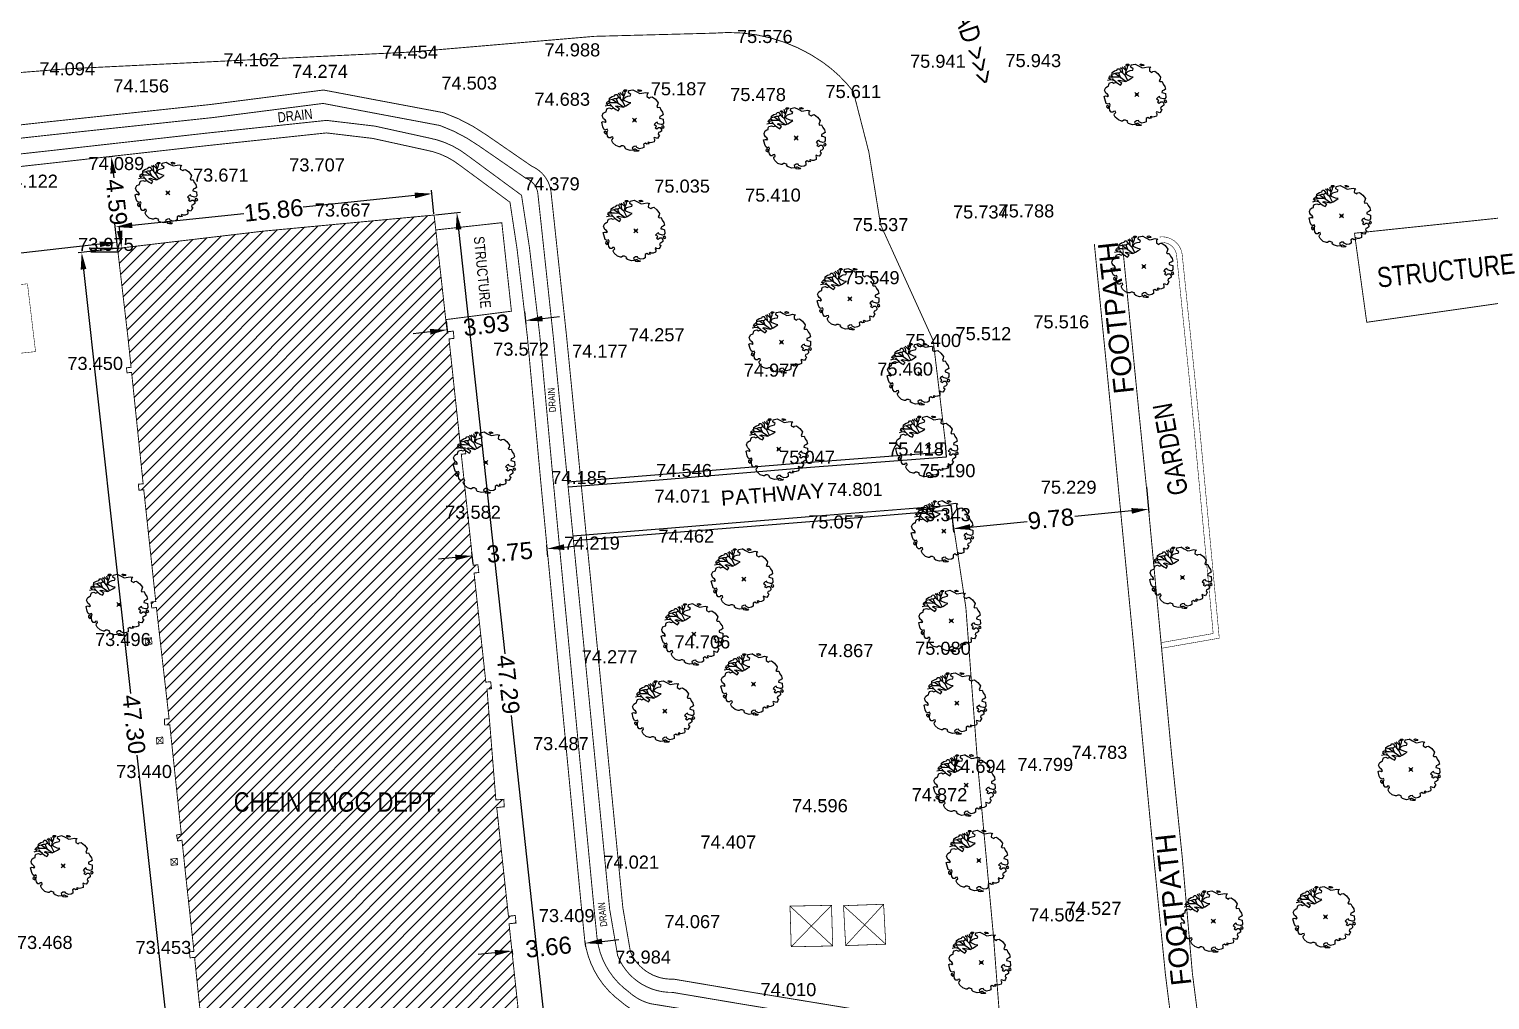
# Model space of a CAD drawing. Header units: inches. Extents: x 1254 to 1542, y 933 to 1230.
# Drawn here: x 1413.7 to 1486.5, y 1117.3 to 1165.6 of the extents above; entities that cross this region are included whole.
import ezdxf
from ezdxf.enums import TextEntityAlignment as Align

# ---------------------------------------------------------------- set-up
doc = ezdxf.new("R2010")
doc.units = ezdxf.units.IN
doc.header["$MEASUREMENT"] = 0
doc.header["$PDMODE"] = 35
doc.header["$PDSIZE"] = 0.1
doc.linetypes.add('ACAD_ISO04W100', pattern=[30, 24, -3, 0, -3])
doc.linetypes.add('HIDDEN', pattern=[0.375, 0.25, -0.125])
doc.layers.add('Chember', color=252, linetype='Continuous', lineweight=25)
doc.layers.add('SHED', color=171, linetype='HIDDEN', lineweight=20)
for name, color, linetype in [('comp. wall', 7, 'Continuous'), ('dimeantion', 140, 'Continuous'), ('DRAIN (S.W)', 130, 'HIDDEN'), ('garden', 104, 'Continuous'), ('LEVEL', 171, 'Continuous'), ('path', 30, 'ACAD_ISO04W100'), ('road', 252, 'Continuous'), ('STR H', 251, 'Continuous'), ('structure', 200, 'Continuous'), ('text', 7, 'Continuous'), ('TREE', 3, 'Continuous')]:
    doc.layers.add(name, color=color, linetype=linetype)
doc.styles.get("Standard").update_dxf_attribs({"font": 'arial.ttf'})
doc.styles.add('style2', font='arial.ttf')
doc.dimstyles.get("Standard").update_dxf_attribs({"dimtxt": 0.85, "dimasz": 0.85, "dimexe": 0.18, "dimexo": 0.0625, "dimgap": 0.09, "dimtad": 0, "dimzin": 0, "dimdsep": 46, "dimtxsty": 'Standard', "dimcen": 0.09, "dimclrd": 5, "dimclre": 5, "dimclrt": 6, "dimadec": 0, "dimazin": 0, "dimtfac": 1, "dimtofl": 0, "dimtmove": 0, "dimatfit": 3, "dimfxl": 0, "dimtolj": 1, "dimtzin": 0, "dimarcsym": 0})

# ---------------------------------------------------------------- blocks, each defined once
blk = doc.blocks.new('PV07')
at = {"layer": 'TREE'}
for p, q in [((-4.2, 2.36), (-4.71, 2.24)), ((-4.2, 2.36), (-4.43, 2.61)), ((-3.65, 2.27), (-4.2, 2.36)), ((-3.83, 2.82), (-4.14, 3.22)), ((-3.83, 2.82), (-4.03, 2.79)), ((-3.65, 2.27), (-3.89, 2.59)), ((-3.43, 2.82), (-3.83, 2.82)), ((-1.77, 2.1), (-3.56, 3.36)), ((-2.75, 2.79), (-3.43, 2.82)), ((-2.82, 3.26), (-2.85, 3.45)), ((-2.56, 2.65), (-2.82, 3.26)), ((-2.29, 4.05), (-2.6, 4.31)), ((-2.26, 3.42), (-2.6, 3.73)), ((-1.71, 3.82), (-2.35, 4.45)), ((-2.23, 3.42), (-2.29, 4.05)), ((-1.89, 3.07), (-2.26, 3.42)), ((-1.71, 3.82), (-1.92, 4.59)), ((-1.89, 3.07), (-1.71, 3.82)), ((-1.46, 2.24), (-1.89, 3.07)), ((-1.71, 3.82), (-1.49, 4.36)), ((-1.49, 4.36), (-1.44, 4.64)), ((-3.34, 1.98), (-3.65, 2.27)), ((0, 0), (-0.2, 0)), ((0, 0), (0, 0.2)), ((0, 0), (0, -0.2)), ((0, 0), (0.2, 0))]:
    blk.add_line(p, q, dxfattribs=at)
at = {"layer": 'TREE', "flags": 128}
for points in [[(0.39, -4.4), (0.29, -4.2), (-0.04, -4.23), (-0.35, -4.43), (-0.26, -4.66), (-0.23, -4.8), (-0.69, -4.86), (-1.31, -4.66), (-1.55, -4.46), (-1.46, -4.29), (-1.83, -4.12), (-2.08, -4.12), (-2.29, -4.26), (-2.45, -4.26), (-2.97, -4.09), (-3.46, -3.63), (-3.62, -3.31), (-3.59, -3.11), (-3.4, -2.91), (-3.46, -2.68), (-3.77, -2.71), (-3.8, -2.86), (-4.11, -2.86), (-4.33, -2.57), (-4.39, -2.2), (-4.36, -1.88), (-4.3, -1.68), (-4.39, -1.45), (-4.63, -1.57), (-4.91, -1.42), (-5.06, -1.05), (-5.25, -0.31), (-5.03, -0.22), (-4.85, -0.25), (-4.73, -0.31), (-4.57, -0.22), (-4.73, 0.04), (-4.97, 0.21), (-5.1, 0.47), (-5.19, 0.72), (-5, 1.15), (-4.73, 1.3), (-4.54, 1.35), (-4.51, 1.61), (-4.39, 1.87), (-3.99, 1.98), (-3.68, 1.84), (-3.34, 1.98), (-2.97, 1.7), (-2.63, 1.5), (-2.39, 1.84), (-2.72, 2.04), (-3.03, 2.24), (-2.79, 2.33), (-2.32, 2.21), (-1.77, 2.1), (-1.37, 2.3), (-0.94, 2.56), (-0.57, 2.79), (-0.97, 2.87), (-1.62, 3.16), (-1.68, 3.47), (-1.43, 3.73), (-1.06, 3.85), (-0.66, 3.93), (-0.57, 4.13), (-0.94, 4.39), (-0.88, 4.76), (-0.24, 4.9)], [(-1.73, 4.72), (-1.58, 4.88), (-1.27, 4.88), (-1.25, 4.7), (-1.44, 4.64), (-1.68, 4.63), (-1.72, 4.71)], [(-0.26, 4.91), (0.29, 4.62), (0.88, 4.31), (1.22, 4.36), (1.83, 4.48), (2.26, 4.39), (2.05, 4.22), (2.02, 3.79), (2.02, 3.79), (2.42, 3.56), (2.57, 3.7), (2.88, 3.76), (3.4, 3.36), (3.83, 2.79), (3.74, 2.47), (3.62, 2.21), (3.74, 2.07), (4.08, 2.1), (4.27, 1.67), (4.54, 1.3), (4.64, 0.87), (4.39, 0.7), (4.08, 0.58), (4.05, 0.32), (4.24, 0.27), (4.64, 0.15), (4.67, -0.48), (4.51, -0.68), (4.3, -0.71), (3.77, -0.56), (3.68, -0.33), (3.43, -0.45), (3.19, -0.71), (3.43, -0.85), (3.5, -1.05), (3.34, -1.22), (3.62, -1.37), (3.87, -1.17), (4.17, -1.17), (4.36, -1.51), (4.36, -1.74), (4.11, -1.94), (3.9, -2), (3.83, -2.23), (4.02, -2.4), (3.9, -2.66), (3.71, -2.94), (3.4, -2.86), (3.19, -2.77), (3.13, -2.91), (3.22, -3.09), (3.22, -3.29), (3.19, -3.46), (2.82, -3.6), (2.54, -3.63), (2.29, -3.51), (2.14, -3.6), (2.36, -3.8), (2.02, -3.86), (1.77, -3.69), (1.49, -3.86), (1.52, -4.09), (1.52, -4.37), (1.25, -4.52), (0.82, -4.6), (0.39, -4.4)], [(0.57, 4.88), (0.79, 4.91), (1.06, 4.82), (1.12, 4.68), (0.94, 4.68), (0.75, 4.62), (0.6, 4.74), (0.57, 4.88)], [(-4.26, 2.99), (-3.99, 2.9), (-4.05, 2.7), (-4.3, 2.64), (-4.51, 2.59), (-4.45, 2.76), (-4.42, 2.87), (-4.26, 2.99)], [(-2.84, 4.14), (-2.69, 3.93), (-2.56, 3.68), (-2.85, 3.45), (-3.25, 3.45), (-3.53, 3.36), (-3.99, 3.25), (-3.99, 3.53), (-3.59, 3.79), (-3.19, 3.9), (-3.06, 4.13), (-2.84, 4.14)], [(-4.85, -1.8), (-4.88, -2), (-4.6, -2.23), (-4.51, -1.91), (-4.66, -1.8), (-4.85, -1.8)], [(4.7, -0.91), (4.42, -0.97), (4.42, -1.17), (4.6, -1.28), (4.82, -1.14), (4.7, -0.91)], [(0.14, -4.63), (0.45, -4.8), (0.75, -4.86), (0.63, -4.98), (0.29, -5), (-0.05, -4.96), (-0.01, -4.83), (0.02, -4.63), (0.14, -4.63)]]:
    blk.add_lwpolyline(points, dxfattribs=at)
at = {"layer": 'TREE'}
blk.add_point((0, 0), dxfattribs=at)
blk = doc.blocks.new('TREE12')
at = {"layer": 'TREE', "xscale": 99.88372093023256, "yscale": 99.88372093023256, "zscale": 99.88372093023256}
blk.add_blockref('PV07', (411, 285), dxfattribs=at)
blk = doc.blocks.new('*D37')
at = {"layer": 'Defpoints', "color": 0}
for p in [(1418.108, 1154.71), (1423.317, 1107.694), (1421.529, 1107.496)]:
    blk.add_point(p, dxfattribs=at)
at = {"layer": 'dimeantion', "color": 5, "lineweight": -2}
for p, q in [((1418.046, 1154.703), (1416.141, 1154.492)), ((1416.414, 1153.667), (1418.755, 1132.534)), ((1421.436, 1108.34), (1419.094, 1129.473)), ((1423.255, 1107.687), (1421.35, 1107.476))]:
    blk.add_line(p, q, dxfattribs=at)
at = {"layer": 'dimeantion', "color": 5}
for points in [[(1416.554, 1153.683), (1416.273, 1153.652), (1416.32, 1154.512)], [(1421.576, 1108.356), (1421.295, 1108.325), (1421.529, 1107.496)]]:
    blk.add_solid(points, dxfattribs=at)
at = {"layer": 'dimeantion', "color": 6, "insert": (1418.925, 1131.004), "char_height": 0.85, "attachment_point": 5, "rotation": 276.32224}
blk.add_mtext('\\A1;47.30', dxfattribs=at)
blk = doc.blocks.new('*D39')
at = {"layer": 'Defpoints', "color": 0}
for p in [(1418.074, 1155.009), (1418.108, 1154.71), (1402.779, 1152.972)]:
    blk.add_point(p, dxfattribs=at)
at = {"layer": 'dimeantion', "color": 5, "lineweight": -2}
for p, q in [((1418.101, 1154.772), (1418.054, 1155.188)), ((1417.23, 1154.913), (1411.884, 1154.307)), ((1403.59, 1153.366), (1408.935, 1153.972)), ((1402.772, 1153.034), (1402.725, 1153.449))]:
    blk.add_line(p, q, dxfattribs=at)
at = {"layer": 'dimeantion', "color": 5}
for points in [[(1417.214, 1155.054), (1417.245, 1154.772), (1418.074, 1155.009)], [(1403.574, 1153.507), (1403.606, 1153.225), (1402.745, 1153.27)]]:
    blk.add_solid(points, dxfattribs=at)
at = {"layer": 'dimeantion', "color": 6, "insert": (1410.41, 1154.14), "char_height": 0.85, "attachment_point": 5, "rotation": 6.47064}
blk.add_mtext('\\A1;15.43', dxfattribs=at)
blk = doc.blocks.new('*D40')
at = {"layer": 'Defpoints', "color": 0}
for p in [(1433.77, 1157.436), (1433.882, 1156.37), (1418.108, 1154.71)]:
    blk.add_point(p, dxfattribs=at)
at = {"layer": 'dimeantion', "color": 5, "lineweight": -2}
for p, q in [((1432.925, 1157.347), (1427.359, 1156.761)), ((1433.875, 1156.432), (1433.751, 1157.615)), ((1418.841, 1155.865), (1424.407, 1156.45)), ((1418.101, 1154.772), (1417.977, 1155.955))]:
    blk.add_line(p, q, dxfattribs=at)
at = {"layer": 'dimeantion', "color": 5}
for points in [[(1432.91, 1157.488), (1432.939, 1157.206), (1433.77, 1157.436)], [(1418.826, 1156.005), (1418.856, 1155.724), (1417.996, 1155.776)]]:
    blk.add_solid(points, dxfattribs=at)
at = {"layer": 'dimeantion', "color": 6, "insert": (1425.883, 1156.606), "char_height": 0.85, "attachment_point": 5, "rotation": 6.00749}
blk.add_mtext('\\A1;15.86', dxfattribs=at)
blk = doc.blocks.new('*D63')
at = {"layer": 'Defpoints', "color": 0}
for p in [(1469.366, 1142.894), (1459.631, 1141.922), (1469.483, 1141.721)]:
    blk.add_point(p, dxfattribs=at)
at = {"layer": 'dimeantion', "color": 5, "lineweight": -2}
for p, q in [((1469.372, 1142.832), (1469.501, 1141.542)), ((1459.637, 1141.86), (1459.766, 1140.57)), ((1460.594, 1140.833), (1463.427, 1141.116)), ((1468.637, 1141.636), (1465.804, 1141.354))]:
    blk.add_line(p, q, dxfattribs=at)
at = {"layer": 'dimeantion', "color": 5}
for points in [[(1468.623, 1141.777), (1468.651, 1141.495), (1469.483, 1141.721)], [(1460.58, 1140.974), (1460.608, 1140.692), (1459.748, 1140.749)]]:
    blk.add_solid(points, dxfattribs=at)
at = {"layer": 'dimeantion', "color": 6, "insert": (1464.615, 1141.235), "char_height": 0.85, "attachment_point": 5, "rotation": 5.70201}
blk.add_mtext('\\A1;9.78', dxfattribs=at)
blk = doc.blocks.new('*D64')
at = {"layer": 'Defpoints', "color": 0}
for p in [(1417.597, 1159.271), (1417.799, 1159.294), (1418.108, 1154.71)]:
    blk.add_point(p, dxfattribs=at)
at = {"layer": 'dimeantion', "color": 5, "lineweight": -2}
for p, q in [((1417.659, 1159.278), (1417.978, 1159.314)), ((1417.894, 1158.449), (1417.92, 1158.218)), ((1418.216, 1155.577), (1418.19, 1155.809)), ((1418.17, 1154.717), (1418.489, 1154.753))]:
    blk.add_line(p, q, dxfattribs=at)
at = {"layer": 'dimeantion', "color": 5}
for points in [[(1418.035, 1158.465), (1417.753, 1158.433), (1417.799, 1159.294)], [(1418.356, 1155.593), (1418.075, 1155.562), (1418.31, 1154.733)]]:
    blk.add_solid(points, dxfattribs=at)
at = {"layer": 'dimeantion', "color": 6, "insert": (1418.055, 1157.013), "char_height": 0.85, "attachment_point": 5, "rotation": 276.39434}
blk.add_mtext('\\A1;4.59', dxfattribs=at)
blk = doc.blocks.new('*D73')
at = {"layer": 'Defpoints', "color": 0}
for p in [(1435.011, 1156.493), (1433.882, 1156.37), (1439.002, 1109.358)]:
    blk.add_point(p, dxfattribs=at)
at = {"layer": 'dimeantion', "color": 5, "lineweight": -2}
for p, q in [((1433.944, 1156.377), (1435.19, 1156.513)), ((1435.103, 1155.648), (1437.404, 1134.52)), ((1440.039, 1110.326), (1437.738, 1131.454)), ((1439.064, 1109.365), (1440.31, 1109.501))]:
    blk.add_line(p, q, dxfattribs=at)
at = {"layer": 'dimeantion', "color": 5}
for points in [[(1435.244, 1155.663), (1434.962, 1155.633), (1435.011, 1156.493)], [(1440.18, 1110.341), (1439.898, 1110.311), (1440.131, 1109.481)]]:
    blk.add_solid(points, dxfattribs=at)
at = {"layer": 'dimeantion', "color": 6, "insert": (1437.571, 1132.987), "char_height": 0.85, "attachment_point": 5, "rotation": 276.21549}
blk.add_mtext('\\A1;47.29', dxfattribs=at)
blk = doc.blocks.new('*D82')
at = {"layer": 'Defpoints', "color": 0}
for p in [(1439.514, 1139.751), (1435.83, 1138.931), (1439.559, 1139.287)]:
    blk.add_point(p, dxfattribs=at)
at = {"layer": 'dimeantion', "color": 5, "lineweight": -2}
for p, q in [((1439.553, 1139.349), (1439.497, 1139.93)), ((1440.36, 1139.832), (1441.207, 1139.913)), ((1434.939, 1139.314), (1434.093, 1139.234)), ((1435.824, 1138.993), (1435.768, 1139.574))]:
    blk.add_line(p, q, dxfattribs=at)
at = {"layer": 'dimeantion', "color": 5}
for points in [[(1440.347, 1139.973), (1440.374, 1139.691), (1439.514, 1139.751)], [(1434.926, 1139.455), (1434.953, 1139.173), (1435.785, 1139.395)]]:
    blk.add_solid(points, dxfattribs=at)
at = {"layer": 'dimeantion', "color": 6, "insert": (1437.65, 1139.573), "char_height": 0.85, "attachment_point": 5, "rotation": 5.455}
blk.add_mtext('\\A1;3.75', dxfattribs=at)
blk = doc.blocks.new('*D83')
at = {"layer": 'Defpoints', "color": 0}
for p in [(1438.374, 1151.622), (1434.467, 1151.163), (1438.433, 1151.114)]:
    blk.add_point(p, dxfattribs=at)
at = {"layer": 'dimeantion', "color": 5, "lineweight": -2}
for p, q in [((1438.381, 1151.56), (1438.454, 1150.936)), ((1439.278, 1151.214), (1440.122, 1151.313)), ((1434.474, 1151.101), (1434.548, 1150.477)), ((1433.682, 1150.556), (1432.838, 1150.457))]:
    blk.add_line(p, q, dxfattribs=at)
at = {"layer": 'dimeantion', "color": 5}
for points in [[(1439.261, 1151.354), (1439.294, 1151.073), (1438.433, 1151.114)], [(1433.666, 1150.697), (1433.699, 1150.416), (1434.527, 1150.655)]]:
    blk.add_solid(points, dxfattribs=at)
at = {"layer": 'dimeantion', "color": 6, "insert": (1436.48, 1150.885), "char_height": 0.85, "attachment_point": 5, "rotation": 6.70002}
blk.add_mtext('\\A1;3.93', dxfattribs=at)
blk = doc.blocks.new('*D84')
at = {"layer": 'Defpoints', "color": 0}
for p in [(1441.386, 1120.255), (1437.744, 1119.866), (1437.76, 1119.717)]:
    blk.add_point(p, dxfattribs=at)
at = {"layer": 'dimeantion', "color": 5, "lineweight": -2}
for p, q in [((1441.392, 1120.192), (1441.421, 1119.926)), ((1442.247, 1120.195), (1443.092, 1120.286)), ((1436.915, 1119.627), (1436.07, 1119.536)), ((1437.751, 1119.804), (1437.779, 1119.538))]:
    blk.add_line(p, q, dxfattribs=at)
at = {"layer": 'dimeantion', "color": 5}
for points in [[(1442.232, 1120.336), (1442.262, 1120.055), (1441.402, 1120.105)], [(1436.9, 1119.767), (1436.93, 1119.486), (1437.76, 1119.717)]]:
    blk.add_solid(points, dxfattribs=at)
at = {"layer": 'dimeantion', "color": 6, "insert": (1439.581, 1119.911), "char_height": 0.85, "attachment_point": 5, "rotation": 6.08924}
blk.add_mtext('\\A1;3.66', dxfattribs=at)

msp = doc.modelspace()

# ---------------------------------------------------------------- hatches: boundary and pattern name
at = {"layer": 'STR H', "lineweight": 30}
h = msp.add_hatch(dxfattribs=at)
h.set_pattern_fill('ANSI31', color=256, scale=3.5)
h.set_pattern_definition([(45, (467.107, 39.5311), (-0.30935922, 0.30935922), [])])
h.paths.add_polyline_path([(1435.872, 1138.542), (1436.109, 1138.568), (1436.063, 1138.956), (1435.83, 1138.931), (1435.756, 1139.612), (1435.401, 1142.913), (1435.383, 1142.929), (1435.336, 1143.027), (1435.345, 1143.089), (1435.378, 1143.125), (1435.368, 1143.221), (1435.288, 1143.213), (1435.278, 1143.169), (1435.183, 1143.169), (1435.116, 1143.257), (1435.097, 1143.373), (1435.107, 1143.47), (1435.126, 1143.532), (1435.097, 1143.603), (1435.021, 1143.568), (1434.935, 1143.612), (1434.888, 1143.727), (1434.83, 1143.958), (1434.897, 1143.984), (1434.954, 1143.976), (1434.992, 1143.958), (1435.04, 1143.984), (1434.992, 1144.064), (1434.916, 1144.117), (1434.878, 1144.197), (1434.849, 1144.277), (1434.906, 1144.41), (1434.992, 1144.454), (1435.049, 1144.472), (1435.059, 1144.552), (1435.097, 1144.632), (1435.221, 1144.667), (1435.316, 1144.623), (1435.421, 1144.667), (1435.326, 1144.756), (1435.271, 1144.764), (1435.203, 1144.757), (1435.201, 1144.775), (1435.154, 1144.783), (1435.082, 1144.86), (1435.059, 1144.853), (1435.078, 1144.907), (1435.087, 1144.942), (1435.135, 1144.977), (1435.181, 1144.963), (1434.629, 1150.147), (1434.623, 1150.201), (1434.873, 1150.228), (1434.838, 1150.59), (1434.53, 1150.556), (1434.514, 1150.703), (1433.882, 1156.37), (1425.379, 1155.57), (1418.108, 1154.71), (1418.634, 1150.211), (1418.782, 1148.787), (1418.55, 1148.763), (1418.581, 1148.512), (1418.808, 1148.536), (1419.384, 1142.988), (1419.143, 1142.963), (1419.174, 1142.664), (1419.415, 1142.689), (1419.433, 1142.512), (1420.012, 1137.123), (1419.78, 1137.098), (1419.812, 1136.799), (1420.044, 1136.824), (1420.677, 1131.278), (1420.446, 1131.272), (1420.454, 1130.972), (1420.711, 1130.979), (1421.286, 1125.537), (1421.046, 1125.49), (1421.103, 1125.195), (1421.318, 1125.237), (1421.474, 1123.762), (1421.916, 1119.698), (1421.69, 1119.675), (1421.721, 1119.377), (1421.946, 1119.4), (1422.271, 1116.265), (1422.555, 1113.879), (1422.354, 1113.853), (1422.392, 1113.555), (1422.588, 1113.581), (1423.177, 1108.175), (1423.197, 1107.994), (1422.656, 1107.935), (1422.68, 1107.623), (1434.594, 1108.943), (1439.002, 1109.358), (1438.367, 1115.224), (1438.602, 1115.256), (1438.567, 1115.631), (1438.2, 1115.592), (1438.191, 1115.677), (1437.624, 1120.992), (1437.615, 1121.074), (1437.963, 1121.111), (1437.925, 1121.485), (1437.586, 1121.448), (1437.572, 1121.578), (1437.012, 1126.762), (1437.001, 1126.861), (1437.376, 1126.901), (1437.355, 1127.272), (1436.959, 1127.24), (1436.941, 1127.467), (1436.53, 1132.604), (1436.517, 1132.763), (1436.744, 1132.781), (1436.699, 1133.131), (1436.459, 1133.105), (1436.43, 1133.375)])
h.paths.add_polyline_path([(1434.945, 1143.435), (1434.954, 1143.497), (1435.011, 1143.497), (1435.059, 1143.461), (1435.03, 1143.364)], flags=16)
h.paths.add_polyline_path([(1423.649, 1126.386), (1434.511, 1126.386), (1434.511, 1127.89), (1423.649, 1127.89)], flags=24)
h.paths.add_polyline_path([(1415.974, 1154.408), (1419.084, 1154.408), (1419.084, 1155.404), (1415.974, 1155.404)], flags=9)
h.paths.add_polyline_path([(1418.837, 1119.391), (1421.947, 1119.391), (1421.947, 1120.387), (1418.837, 1120.387)], flags=25)
h.paths.add_polyline_path([(1434.266, 1141.068), (1437.376, 1141.068), (1437.376, 1142.064), (1434.266, 1142.064)], flags=24)

# ---------------------------------------------------------------- linework, layer by layer
at = {"layer": 'Chember', "const_width": 0.035}
for points in [[(1419.505, 1134.971), (1419.825, 1135.002), (1419.805, 1135.319), (1419.485, 1135.288), (1419.505, 1134.971)], [(1419.825, 1135.002), (1419.485, 1135.288)], [(1419.505, 1134.971), (1419.805, 1135.319)], [(1420.382, 1130.057), (1420.042, 1130.343)], [(1420.781, 1123.98), (1421.101, 1124.011), (1421.081, 1124.328), (1420.761, 1124.297), (1420.781, 1123.98)], [(1421.101, 1124.011), (1420.761, 1124.297)], [(1420.781, 1123.98), (1421.081, 1124.328)], [(1453.682, 1121.993), (1451.614, 1121.952), (1451.674, 1119.927), (1453.742, 1119.968), (1453.682, 1121.993)], [(1451.614, 1121.952), (1453.742, 1119.968)], [(1453.682, 1121.993), (1451.674, 1119.927)], [(1454.28, 1121.974), (1456.278, 1122.046), (1456.385, 1120.057), (1454.387, 1119.985), (1454.28, 1121.974)], [(1456.385, 1120.057), (1454.28, 1121.974)], [(1454.387, 1119.985), (1456.278, 1122.046)]]:
    msp.add_lwpolyline(points, dxfattribs=at)
at = {"layer": 'Chember'}
msp.add_lwpolyline([(1420.062, 1130.026, 0.035, 0.035, 0), (1420.042, 1130.343, 0.035, 0.035, 0), (1420.362, 1130.374, 0.035, 0.035, 0), (1420.382, 1130.057, 0.035, 0.035, 0), (1420.062, 1130.026, 0.035, 0.035, 0), (1420.362, 1130.374, 0, 0, 0)], format="xyseb", dxfattribs=at)
at = {"layer": 'comp. wall'}
for points in [[(1418.108, 1154.71), (1416.786, 1154.71)], [(1418.131, 1154.516), (1416.802, 1154.516), (1416.786, 1154.71)], [(1440.56, 1142.827), (1445.097, 1143.19), (1452.636, 1143.808), (1459.404, 1144.325), (1459.359, 1145.006), (1459.123, 1145.003), (1459.153, 1144.543), (1452.617, 1144.043), (1445.078, 1143.425), (1440.541, 1143.062)], [(1440.801, 1140.392), (1445.511, 1140.775), (1452.576, 1141.35), (1459.631, 1141.922), (1459.709, 1141.241), (1459.458, 1141.203), (1459.407, 1141.649), (1452.597, 1141.097), (1445.532, 1140.522), (1440.826, 1140.139)]]:
    msp.add_lwpolyline(points, dxfattribs=at)
at = {"layer": 'DRAIN (S.W)', "linetype": 'ByBlock', "ltscale": 2.5, "const_width": 0.045}
for points in [[(1404.923, 1159.945), (1414.554, 1161.003), (1422.75, 1161.878), (1428.371, 1162.598), (1430.641, 1162.168), (1434.347, 1161.47, -0.068755), (1436.497, 1160.354), (1438.749, 1158.801, -0.282637), (1439.717, 1157.416), (1440.479, 1150.35), (1442.196, 1132.999), (1443.285, 1121.873), (1443.664, 1119.67, 0.312536), (1445.812, 1118.316), (1449.374, 1117.715), (1454.96, 1116.8, -0.22848), (1458.824, 1114.984), (1459.914, 1112.693)], [(1457.914, 1112.528), (1457.248, 1113.897, 0.241453), (1455.497, 1114.686), (1449.145, 1115.73), (1444.53, 1116.484, -0.122625), (1443.183, 1117.202, -0.204953), (1441.386, 1120.255), (1441.238, 1121.706), (1439.195, 1143.092), (1438.531, 1150.284), (1438.016, 1154.667), (1437.662, 1157.008), (1435.153, 1158.856, 0.12092), (1433.463, 1159.609), (1430.827, 1160.187), (1428.516, 1160.461), (1422.649, 1159.837), (1414.754, 1158.952), (1405.425, 1157.927)]]:
    msp.add_lwpolyline(points, format="xyb", dxfattribs=at)
at = {"layer": 'DRAIN (S.W)', "ltscale": 2.5, "const_width": 0.045}
for points in [[(1405, 1159.289), (1414.625, 1160.347), (1422.827, 1161.222), (1428.351, 1161.93), (1430.518, 1161.519), (1434.173, 1160.831, -0.06733), (1436.119, 1159.813), (1438.434, 1158.216, -0.302485), (1439.059, 1157.363), (1439.822, 1150.282), (1441.539, 1132.934), (1442.63, 1121.785), (1443.026, 1119.487, 0.313258), (1445.767, 1117.654), (1449.266, 1117.064), (1454.912, 1116.139, -0.227177), (1458.263, 1114.626), (1459.211, 1112.635)], [(1458.441, 1112.572), (1457.795, 1114.204, 0.243194), (1455.598, 1115.299), (1449.246, 1116.343), (1444.657, 1117.093, -0.123205), (1443.577, 1117.684, -0.206543), (1442.003, 1120.326), (1441.856, 1121.767), (1439.814, 1143.15), (1439.149, 1150.349), (1438.632, 1154.75), (1438.238, 1157.355), (1435.528, 1159.352, 0.119794), (1433.585, 1160.218), (1430.93, 1160.8), (1428.52, 1161.086), (1422.582, 1160.455), (1414.685, 1159.57), (1405.315, 1158.54)]]:
    msp.add_lwpolyline(points, format="xyb", dxfattribs=at)
at = {"layer": 'garden', "const_width": 0.025}
for points in [[(1470.026, 1155.276, -0.428033), (1471.159, 1154.366), (1471.817, 1147.969), (1472.47, 1141.016), (1473.003, 1135.298), (1470.153, 1134.798)], [(1470.063, 1154.999, -0.42894), (1470.88, 1154.34), (1471.538, 1147.942), (1472.191, 1140.99), (1472.7, 1135.529), (1470.105, 1135.074)]]:
    msp.add_lwpolyline(points, format="xyb", dxfattribs=at)
at = {"layer": 'path', "lineweight": 30, "ltscale": 0.045, "const_width": 0.045}
for points in [[(1466.778, 1154.929), (1467.385, 1148.85), (1468.717, 1135.136), (1469.287, 1129.07), (1469.734, 1124.415), (1470.32, 1118.542), (1472.455, 1101.647), (1473.57, 1094.562), (1474.655, 1091.272), (1476.922, 1085.672), (1478.975, 1081.042, -0.297439), (1478.85, 1079.651, 0.218778), (1478.514, 1078.43), (1479.142, 1072.21), (1479.866, 1065.12), (1480.473, 1059.543), (1481.029, 1056.265), (1481.179, 1054.839)], [(1482.534, 1055.092), (1481.821, 1059.856), (1481.168, 1065.439), (1480.78, 1072.121), (1479.86, 1078.441, 0.060618), (1480.396, 1079.554, 0.215824), (1480.186, 1081.703), (1478.193, 1086.21), (1475.951, 1091.747), (1474.915, 1094.887), (1473.821, 1101.842), (1471.664, 1118.599), (1471.16, 1124.371), (1470.604, 1129.732), (1470.128, 1134.807), (1469.424, 1142.309), (1468.764, 1148.919), (1468.177, 1154.908)]]:
    msp.add_lwpolyline(points, format="xyb", dxfattribs=at)
at = {"layer": 'road', "linetype": 'HIDDEN', "ltscale": 3}
msp.add_lwpolyline([(1407.63, 1163.025, 0.045, 0.045, 0), (1415.599, 1163.654, 0.045, 0.045, 0), (1424.77, 1164.105, 0.045, 0.045, 0), (1432.684, 1164.486, 0.045, 0.045, 0), (1441.87, 1165.271, 0.045, 0.045, 0), (1447.817, 1165.43, 0.045, 0.045, -0.177616), (1453.237, 1163.987, 0.045, 0.045, -0.075778), (1454.768, 1162.523, 0.045, 0.045, 0), (1455.542, 1159.513, 0.045, 0.045, 0), (1456.125, 1155.894, 0.045, 0.045, 0), (1458.749, 1150.123, 0.045, 0.045, 0), (1459.359, 1145.006, 0, 0, 0)], format="xyseb", dxfattribs=at)
at = {"layer": 'road', "linetype": 'HIDDEN', "ltscale": 3, "const_width": 0.045}
msp.add_lwpolyline([(1459.709, 1141.241), (1460.377, 1136.817), (1460.973, 1128.915), (1461.745, 1120.535), (1462.256, 1113.83, -0.293283), (1459.955, 1112.462)], format="xyb", dxfattribs=at)
at = {"layer": 'SHED', "ltscale": 3.5, "const_width": 0.025}
msp.add_lwpolyline([(1413.62, 1152.948), (1410.625, 1152.629), (1411.027, 1149.251), (1414.022, 1149.57), (1413.62, 1152.948)], dxfattribs=at)
at = {"layer": 'structure', "lineweight": 30, "const_width": 0.045}
for points in [[(1438.191, 1115.677), (1437.624, 1120.992), (1437.615, 1121.074), (1437.963, 1121.111), (1437.925, 1121.485), (1437.586, 1121.448), (1437.572, 1121.578), (1437.012, 1126.762), (1437.001, 1126.861), (1437.376, 1126.901), (1437.355, 1127.272), (1436.959, 1127.24), (1436.941, 1127.467), (1436.53, 1132.604), (1436.517, 1132.763), (1436.744, 1132.781), (1436.699, 1133.131), (1436.459, 1133.105), (1436.43, 1133.375), (1435.872, 1138.542), (1436.109, 1138.568), (1436.063, 1138.956), (1435.83, 1138.931), (1435.756, 1139.612), (1435.235, 1144.459), (1435.458, 1144.483), (1435.426, 1144.781), (1435.203, 1144.757), (1435.188, 1144.898), (1434.629, 1150.147), (1434.623, 1150.201), (1434.873, 1150.228), (1434.838, 1150.59), (1434.53, 1150.556), (1434.514, 1150.703), (1433.882, 1156.37), (1425.379, 1155.57), (1418.108, 1154.71), (1418.634, 1150.211), (1418.782, 1148.787), (1418.55, 1148.763), (1418.581, 1148.512), (1418.808, 1148.536), (1419.384, 1142.988), (1419.143, 1142.963), (1419.174, 1142.664), (1419.415, 1142.689), (1419.433, 1142.512), (1420.012, 1137.123), (1419.78, 1137.098), (1419.812, 1136.799), (1420.044, 1136.824), (1420.677, 1131.278), (1420.446, 1131.272), (1420.454, 1130.972), (1420.711, 1130.979), (1421.286, 1125.537), (1421.046, 1125.49), (1421.103, 1125.195), (1421.318, 1125.237), (1421.474, 1123.762), (1421.912, 1119.731), (1421.915, 1119.698), (1421.69, 1119.675), (1421.721, 1119.377), (1421.946, 1119.4), (1422.271, 1116.265)], [(1479.739, 1155.465), (1488.994, 1156.435)], [(1433.958, 1155.628), (1437.255, 1155.99), (1437.734, 1151.583), (1434.467, 1151.163)], [(1489.724, 1152.368), (1480.35, 1151.031), (1479.739, 1155.465)]]:
    msp.add_lwpolyline(points, dxfattribs=at)

# ---------------------------------------------------------------- block references
at = {"layer": 'TREE', "lineweight": 30, "xscale": 0.003098344733628733, "yscale": 0.003098344733628733, "zscale": 0.003098344733628733, "rotation": 0.01378477141140166}
for p in [(1467.62, 1161.49), (1442.587, 1160.211), (1450.652, 1159.325), (1419.336, 1156.598), (1477.827, 1155.441), (1442.657, 1154.709), (1467.975, 1152.925), (1453.325, 1151.314), (1449.918, 1149.158), (1456.811, 1147.573), (1449.778, 1143.822), (1457.237, 1143.955), (1435.183, 1143.169), (1458.007, 1139.749), (1448.04, 1137.355), (1469.89, 1137.438), (1416.894, 1136.087), (1458.379, 1135.284), (1445.554, 1134.618), (1448.52, 1132.123), (1444.099, 1130.777), (1458.649, 1131.174), (1481.269, 1127.874), (1459.119, 1127.094), (1414.129, 1123.07), (1459.747, 1123.333), (1477.023, 1120.534), (1471.434, 1120.317), (1459.874, 1118.259)]:
    msp.add_blockref('TREE12', p, dxfattribs=at)

# ---------------------------------------------------------------- texts
at = {"layer": 'LEVEL'}
for s, p in [('75.576', (1450.358, 1165.263)), ('74.162', (1424.77, 1164.105)), ('74.454', (1432.684, 1164.486)), ('74.988', (1440.77, 1164.598)), ('74.094', (1415.599, 1163.654)), ('74.274', (1428.199, 1163.528)), ('75.941', (1458.981, 1164.031)), ('75.943', (1463.735, 1164.063)), ('74.156', (1419.284, 1162.803)), ('74.503', (1435.628, 1162.945)), ('75.187', (1446.063, 1162.659)), ('74.683', (1440.263, 1162.14)), ('75.478', (1450.023, 1162.373)), ('75.611', (1454.768, 1162.523)), ('74.089', (1418.05, 1158.937)), ('73.671', (1423.254, 1158.36)), ('73.707', (1428.049, 1158.868)), ('74.122', (1413.747, 1158.058)), ('74.379', (1439.748, 1157.926)), ('75.035', (1446.238, 1157.812)), ('75.410', (1450.763, 1157.366)), ('73.667', (1429.327, 1156.622)), ('75.734', (1461.122, 1156.525)), ('75.788', (1463.394, 1156.578)), ('75.537', (1456.125, 1155.894)), ('73.975', (1417.529, 1154.91)), ('75.549', (1455.687, 1153.253)), ('75.516', (1465.126, 1151.053)), ('74.257', (1444.974, 1150.409)), ('75.512', (1461.249, 1150.464)), ('73.572', (1438.214, 1149.691)), ('74.177', (1442.138, 1149.59)), ('75.400', (1458.749, 1150.123)), ('73.450', (1416.993, 1148.98)), ('74.977', (1450.698, 1148.646)), ('75.460', (1457.351, 1148.701)), ('75.418', (1457.896, 1144.72)), ('75.047', (1452.463, 1144.307)), ('74.185', (1441.106, 1143.295)), ('74.546', (1446.336, 1143.649)), ('75.190', (1459.465, 1143.64)), ('74.071', (1446.253, 1142.374)), ('74.801', (1454.845, 1142.706)), ('75.229', (1465.499, 1142.816)), ('73.582', (1435.821, 1141.57)), ('75.057', (1453.913, 1141.087)), ('75.343', (1459.236, 1141.449)), ('74.462', (1446.446, 1140.382)), ('74.219', (1441.744, 1140.031)), ('73.496', (1418.375, 1135.231)), ('74.706', (1447.249, 1135.11)), ('74.277', (1442.623, 1134.373)), ('74.867', (1454.38, 1134.678)), ('75.080', (1459.235, 1134.794)), ('73.487', (1440.196, 1130.045)), ('74.783', (1467.034, 1129.612)), ('73.440', (1419.431, 1128.657)), ('74.694', (1460.973, 1128.915)), ('74.799', (1464.333, 1129.009)), ('74.596', (1453.105, 1126.955)), ('74.872', (1459.062, 1127.502)), ('74.407', (1448.54, 1125.145)), ('74.021', (1443.702, 1124.143)), ('73.409', (1440.486, 1121.479)), ('74.067', (1446.748, 1121.181)), ('74.502', (1464.914, 1121.515)), ('74.527', (1466.739, 1121.842)), ('73.468', (1414.482, 1120.141)), ('73.453', (1420.392, 1119.893)), ('73.984', (1444.295, 1119.413)), ('74.010', (1451.535, 1117.795))]:
    msp.add_text(s, height=0.65, dxfattribs=at).set_placement(p, align=Align.MIDDLE_CENTER)
at = {"layer": 'text', "color": 0, "lineweight": 30, "style": 'style2', "width": 0.8}
for s, height, rotation, p in [('<<< YP ROAD >>>', 0.97, 288.04752, (1458.066, 1171.591, 100.315)), ('DRAIN', 0.5, 6.26228, (1426.116, 1160.981, 100.315)), ('STRUCTURE', 0.5218, 275.47265, (1435.855, 1155.284, 52.345)), ('STRUCTURE', 1, 5.96683, (1480.923, 1152.753, 100.315)), ('DRAIN', 0.35, 93.817, (1439.964, 1146.562, 100.315)), ('GARDEN', 0.97, 100.27154, (1471.454, 1142.511, 100.315)), ('DRAIN', 0.35, 96.28373, (1442.515, 1120.948, 100.315))]:
    msp.add_text(s, height=height, rotation=rotation, dxfattribs=at).set_placement(p)
at = {"layer": 'text', "color": 0, "lineweight": 30, "style": 'style2'}
for s, height, rotation, p in [('FOOTPATH', 1, 96.17393, (1469.058, 1147.555)), ('PATHWAY', 0.75, 4.58835, (1448.219, 1141.656)), ('FOOTPATH', 1, 96.17393, (1471.918, 1118.08))]:
    msp.add_text(s, height=height, rotation=rotation, dxfattribs=at).set_placement(p, align=Align.BOTTOM_LEFT)
at = {"layer": 'text', "color": 0, "lineweight": 30, "style": 'style2', "width": 0.8}
msp.add_text('CHEIN ENGG DEPT.', height=0.97, dxfattribs=at).set_placement((1423.9, 1126.653, 100.315))

# ---------------------------------------------------------------- dimensions: what is measured, and where the dimension line sits
at = {"layer": 'dimeantion'}
for p1, p2, distance, picture, middle in [((1418.108, 1154.71), (1417.597, 1159.271), -0.204, '*D64', (1418.055, 1157.013)), ((1418.108, 1154.71), (1433.882, 1156.37), 1.071, '*D40', (1425.883, 1156.606)), ((1439.002, 1109.358), (1433.882, 1156.37), -1.136, '*D73', (1437.571, 1132.987)), ((1402.779, 1152.972), (1418.108, 1154.71), 0.301, '*D39', (1410.41, 1154.14)), ((1418.108, 1154.71), (1423.317, 1107.694), -1.799, '*D37', (1418.925, 1131.004)), ((1434.467, 1151.163), (1438.374, 1151.622), -0.511, '*D83', (1436.48, 1150.885)), ((1459.631, 1141.922), (1469.366, 1142.894), -1.179, '*D63', (1464.615, 1141.235)), ((1435.83, 1138.931), (1439.559, 1139.287), 0.466, '*D82', (1437.65, 1139.573)), ((1441.386, 1120.255), (1437.744, 1119.866), 0.15, '*D84', (1439.581, 1119.911))]:
    dim = msp.add_aligned_dim(p1=p1, p2=p2, distance=distance, dimstyle='Standard', dxfattribs=at)
    dim.commit()
    dim.dimension.update_dxf_attribs({"geometry": picture, "text_midpoint": middle})

doc.saveas('drawing.dxf')
